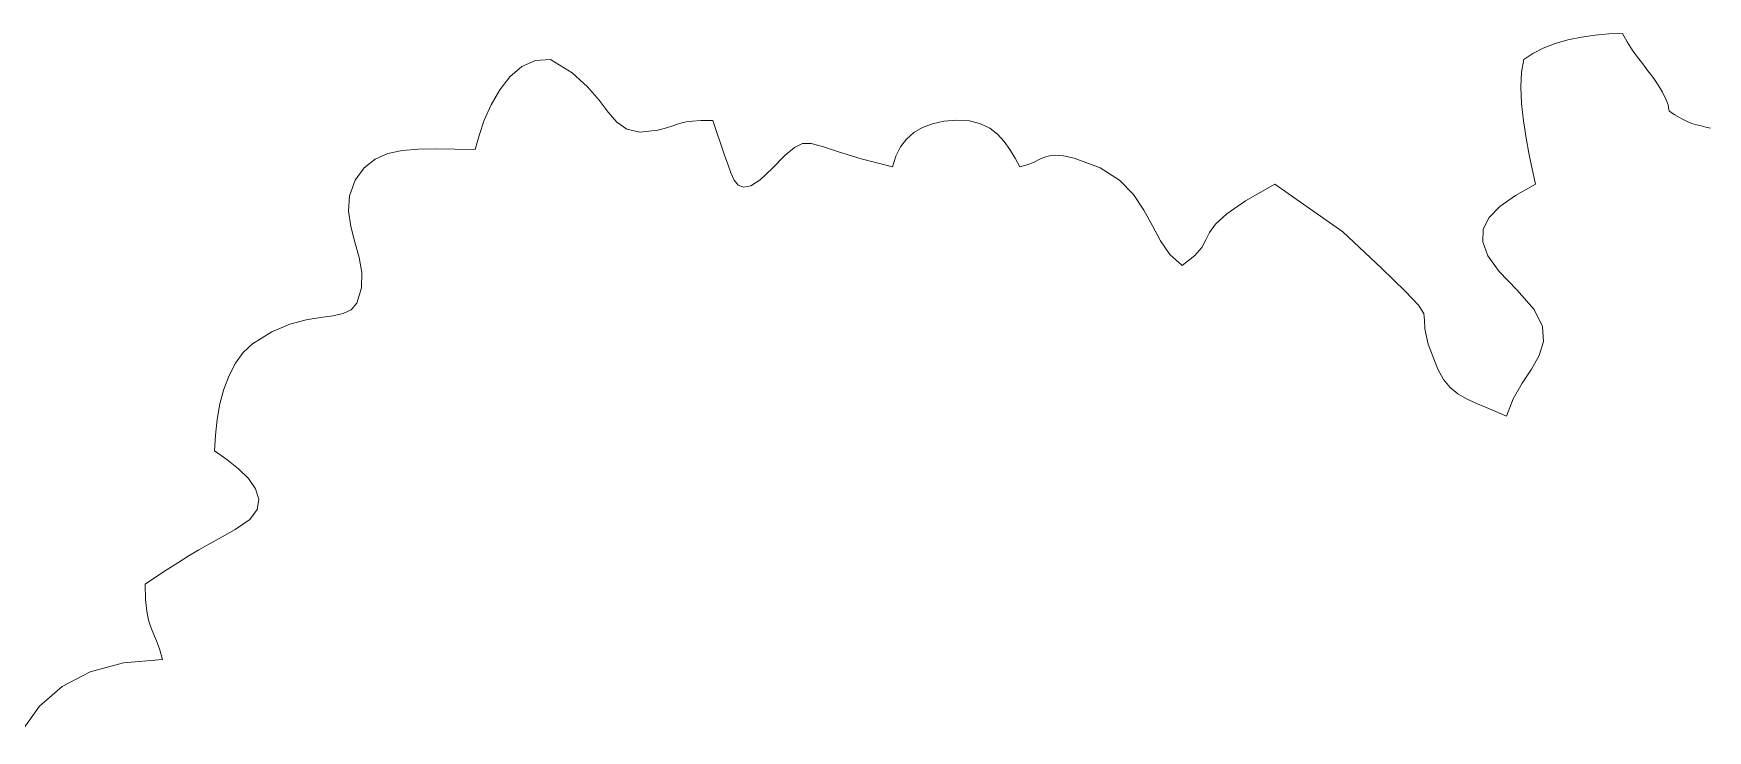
# Model space of a CAD drawing. Header units: centimetres. Extents: x -20.3 to 20.1, y -6 to 14.
# Drawn here: x 1.512 to 2.88, y 9.884 to 10.453 of the extents above; entities that cross this region are included whole.
import ezdxf

# ---------------------------------------------------------------- set-up
doc = ezdxf.new("R2010")
doc.units = ezdxf.units.CM
doc.header["$MEASUREMENT"] = 0
doc.layers.add('layer 1', color=7, linetype='Continuous')

msp = doc.modelspace()

# ---------------------------------------------------------------- linework, layer by layer
at = {"layer": 'layer 1', "color": 5, "lineweight": 9}
for points in [[(2.7659, 10.44738), (2.7659, 10.44738), (2.75542, 10.4444), (2.75542, 10.4444)], [(2.7769, 10.44971), (2.7769, 10.44971), (2.7659, 10.44738), (2.7659, 10.44738)], [(2.78816, 10.45136), (2.78816, 10.45136), (2.7769, 10.44971), (2.7769, 10.44971)], [(2.7994, 10.45235), (2.7994, 10.45235), (2.78816, 10.45136), (2.78816, 10.45136)], [(2.81035, 10.45268), (2.81035, 10.45268), (2.7994, 10.45235), (2.7994, 10.45235)], [(2.81431, 10.44575), (2.81431, 10.44575), (2.81035, 10.45268), (2.81035, 10.45268)], [(2.73714, 10.43641), (2.73714, 10.43641), (2.7299, 10.4314), (2.7299, 10.4314)], [(2.74574, 10.44074), (2.74574, 10.44074), (2.73714, 10.43641), (2.73714, 10.43641)], [(2.75542, 10.4444), (2.75542, 10.4444), (2.74574, 10.44074), (2.74574, 10.44074)], [(2.81846, 10.43939), (2.81846, 10.43939), (2.81431, 10.44575), (2.81431, 10.44575)], [(2.82271, 10.43346), (2.82271, 10.43346), (2.81846, 10.43939), (2.81846, 10.43939)], [(2.827, 10.42781), (2.827, 10.42781), (2.82271, 10.43346), (2.82271, 10.43346)], [(1.91135, 10.4257), (1.91135, 10.4257), (1.90167, 10.41743), (1.90167, 10.41743)], [(1.92241, 10.43065), (1.92241, 10.43065), (1.91135, 10.4257), (1.91135, 10.4257)], [(1.93486, 10.4314), (1.93486, 10.4314), (1.92241, 10.43065), (1.92241, 10.43065)], [(1.95242, 10.42054), (1.95242, 10.42054), (1.93486, 10.4314), (1.93486, 10.4314)], [(1.96514, 10.40927), (1.96514, 10.40927), (1.95242, 10.42054), (1.95242, 10.42054)], [(2.7279, 10.42113), (2.7279, 10.42113), (2.72734, 10.40901), (2.72734, 10.40901)], [(2.7299, 10.4314), (2.7299, 10.4314), (2.7279, 10.42113), (2.7279, 10.42113)], [(2.83124, 10.42228), (2.83124, 10.42228), (2.827, 10.42781), (2.827, 10.42781)], [(2.83537, 10.41671), (2.83537, 10.41671), (2.83124, 10.42228), (2.83124, 10.42228)], [(1.89336, 10.40676), (1.89336, 10.40676), (1.88639, 10.39459), (1.88639, 10.39459)], [(1.90167, 10.41743), (1.90167, 10.41743), (1.89336, 10.40676), (1.89336, 10.40676)], [(1.9745, 10.39831), (1.9745, 10.39831), (1.96514, 10.40927), (1.96514, 10.40927)], [(2.72734, 10.40901), (2.72734, 10.40901), (2.72794, 10.39562), (2.72794, 10.39562)], [(2.83931, 10.41096), (2.83931, 10.41096), (2.83537, 10.41671), (2.83537, 10.41671)], [(2.84299, 10.40488), (2.84299, 10.40488), (2.83931, 10.41096), (2.83931, 10.41096)], [(1.88639, 10.39459), (1.88639, 10.39459), (1.88074, 10.38181), (1.88074, 10.38181)], [(1.98196, 10.38839), (1.98196, 10.38839), (1.9745, 10.39831), (1.9745, 10.39831)], [(2.72794, 10.39562), (2.72794, 10.39562), (2.72946, 10.38153), (2.72946, 10.38153)], [(2.84616, 10.39856), (2.84616, 10.39856), (2.84299, 10.40488), (2.84299, 10.40488)], [(2.84761, 10.39446), (2.84761, 10.39446), (2.84616, 10.39856), (2.84616, 10.39856)], [(2.84805, 10.39198), (2.84805, 10.39198), (2.84761, 10.39446), (2.84761, 10.39446)], [(1.88074, 10.38181), (1.88074, 10.38181), (1.8764, 10.36932), (1.8764, 10.36932)], [(1.98902, 10.38026), (1.98902, 10.38026), (1.98196, 10.38839), (1.98196, 10.38839)], [(1.99714, 10.37464), (1.99714, 10.37464), (1.98902, 10.38026), (1.98902, 10.38026)], [(2.03863, 10.37859), (2.03863, 10.37859), (2.0348, 10.37724), (2.0348, 10.37724)], [(2.042, 10.3797), (2.042, 10.3797), (2.03863, 10.37859), (2.03863, 10.37859)], [(2.04574, 10.38057), (2.04574, 10.38057), (2.042, 10.3797), (2.042, 10.3797)], [(2.05066, 10.38119), (2.05066, 10.38119), (2.04574, 10.38057), (2.04574, 10.38057)], [(2.0576, 10.38157), (2.0576, 10.38157), (2.05066, 10.38119), (2.05066, 10.38119)], [(2.06737, 10.3817), (2.06737, 10.3817), (2.0576, 10.38157), (2.0576, 10.38157)], [(2.07695, 10.35342), (2.07695, 10.35342), (2.06737, 10.3817), (2.06737, 10.3817)], [(2.24688, 10.37905), (2.24688, 10.37905), (2.2387, 10.37598), (2.2387, 10.37598)], [(2.25613, 10.38103), (2.25613, 10.38103), (2.24688, 10.37905), (2.24688, 10.37905)], [(2.26644, 10.38192), (2.26644, 10.38192), (2.25613, 10.38103), (2.25613, 10.38103)], [(2.27703, 10.38134), (2.27703, 10.38134), (2.26644, 10.38192), (2.26644, 10.38192)], [(2.286, 10.37907), (2.286, 10.37907), (2.27703, 10.38134), (2.27703, 10.38134)], [(2.29357, 10.37536), (2.29357, 10.37536), (2.286, 10.37907), (2.286, 10.37907)], [(2.72946, 10.38153), (2.72946, 10.38153), (2.73162, 10.36732), (2.73162, 10.36732)], [(2.84815, 10.39052), (2.84815, 10.39052), (2.84805, 10.39198), (2.84805, 10.39198)], [(2.84859, 10.38948), (2.84859, 10.38948), (2.84815, 10.39052), (2.84815, 10.39052)], [(2.85008, 10.38828), (2.85008, 10.38828), (2.84859, 10.38948), (2.84859, 10.38948)], [(2.8533, 10.3863), (2.8533, 10.3863), (2.85008, 10.38828), (2.85008, 10.38828)], [(2.85893, 10.38296), (2.85893, 10.38296), (2.8533, 10.3863), (2.8533, 10.3863)], [(2.86312, 10.38075), (2.86312, 10.38075), (2.85893, 10.38296), (2.85893, 10.38296)], [(2.86709, 10.37918), (2.86709, 10.37918), (2.86312, 10.38075), (2.86312, 10.38075)], [(2.87091, 10.37806), (2.87091, 10.37806), (2.86709, 10.37918), (2.86709, 10.37918)], [(1.8764, 10.36932), (1.8764, 10.36932), (1.87334, 10.35804), (1.87334, 10.35804)], [(2.00779, 10.37227), (2.00779, 10.37227), (1.99714, 10.37464), (1.99714, 10.37464)], [(2.02247, 10.37387), (2.02247, 10.37387), (2.00779, 10.37227), (2.00779, 10.37227)], [(2.02968, 10.37567), (2.02968, 10.37567), (2.02247, 10.37387), (2.02247, 10.37387)], [(2.0348, 10.37724), (2.0348, 10.37724), (2.02968, 10.37567), (2.02968, 10.37567)], [(2.22555, 10.3665), (2.22555, 10.3665), (2.22062, 10.36008), (2.22062, 10.36008)], [(2.23158, 10.37179), (2.23158, 10.37179), (2.22555, 10.3665), (2.22555, 10.3665)], [(2.2387, 10.37598), (2.2387, 10.37598), (2.23158, 10.37179), (2.23158, 10.37179)], [(2.29997, 10.37044), (2.29997, 10.37044), (2.29357, 10.37536), (2.29357, 10.37536)], [(2.30541, 10.36458), (2.30541, 10.36458), (2.29997, 10.37044), (2.29997, 10.37044)], [(2.73162, 10.36732), (2.73162, 10.36732), (2.73417, 10.35355), (2.73417, 10.35355)], [(2.87467, 10.37718), (2.87467, 10.37718), (2.87091, 10.37806), (2.87091, 10.37806)], [(2.87845, 10.37635), (2.87845, 10.37635), (2.87467, 10.37718), (2.87467, 10.37718)], [(2.88235, 10.37538), (2.88235, 10.37538), (2.87845, 10.37635), (2.87845, 10.37635)], [(1.80199, 10.35467), (1.80199, 10.35467), (1.7916, 10.35008), (1.7916, 10.35008)], [(1.81377, 10.35726), (1.81377, 10.35726), (1.80199, 10.35467), (1.80199, 10.35467)], [(1.82688, 10.35838), (1.82688, 10.35838), (1.81377, 10.35726), (1.81377, 10.35726)], [(1.84123, 10.35853), (1.84123, 10.35853), (1.82688, 10.35838), (1.82688, 10.35838)], [(1.85674, 10.35825), (1.85674, 10.35825), (1.84123, 10.35853), (1.84123, 10.35853)], [(1.87334, 10.35804), (1.87334, 10.35804), (1.85674, 10.35825), (1.85674, 10.35825)], [(2.07963, 10.34597), (2.07963, 10.34597), (2.07695, 10.35342), (2.07695, 10.35342)], [(2.12626, 10.35307), (2.12626, 10.35307), (2.11579, 10.34239), (2.11579, 10.34239)], [(2.13397, 10.3597), (2.13397, 10.3597), (2.12626, 10.35307), (2.12626, 10.35307)], [(2.14056, 10.3628), (2.14056, 10.3628), (2.13397, 10.3597), (2.13397, 10.3597)], [(2.14767, 10.3629), (2.14767, 10.3629), (2.14056, 10.3628), (2.14056, 10.3628)], [(2.15694, 10.36053), (2.15694, 10.36053), (2.14767, 10.3629), (2.14767, 10.3629)], [(2.17001, 10.35621), (2.17001, 10.35621), (2.15694, 10.36053), (2.15694, 10.36053)], [(2.18851, 10.35048), (2.18851, 10.35048), (2.17001, 10.35621), (2.17001, 10.35621)], [(2.21679, 10.35253), (2.21679, 10.35253), (2.21407, 10.34384), (2.21407, 10.34384)], [(2.22062, 10.36008), (2.22062, 10.36008), (2.21679, 10.35253), (2.21679, 10.35253)], [(2.31011, 10.35803), (2.31011, 10.35803), (2.30541, 10.36458), (2.30541, 10.36458)], [(2.3143, 10.35103), (2.3143, 10.35103), (2.31011, 10.35803), (2.31011, 10.35803)], [(2.33836, 10.35178), (2.33836, 10.35178), (2.33453, 10.35005), (2.33453, 10.35005)], [(2.34243, 10.35296), (2.34243, 10.35296), (2.33836, 10.35178), (2.33836, 10.35178)], [(2.34739, 10.35335), (2.34739, 10.35335), (2.34243, 10.35296), (2.34243, 10.35296)], [(2.35388, 10.35272), (2.35388, 10.35272), (2.34739, 10.35335), (2.34739, 10.35335)], [(2.36254, 10.35084), (2.36254, 10.35084), (2.35388, 10.35272), (2.35388, 10.35272)], [(2.73417, 10.35355), (2.73417, 10.35355), (2.73683, 10.34081), (2.73683, 10.34081)], [(1.78269, 10.34299), (1.78269, 10.34299), (1.77534, 10.33287), (1.77534, 10.33287)], [(1.7916, 10.35008), (1.7916, 10.35008), (1.78269, 10.34299), (1.78269, 10.34299)], [(2.08213, 10.33898), (2.08213, 10.33898), (2.07963, 10.34597), (2.07963, 10.34597)], [(2.08485, 10.33308), (2.08485, 10.33308), (2.08213, 10.33898), (2.08213, 10.33898)], [(2.11579, 10.34239), (2.11579, 10.34239), (2.10595, 10.33322), (2.10595, 10.33322)], [(2.21407, 10.34384), (2.21407, 10.34384), (2.18851, 10.35048), (2.18851, 10.35048)], [(2.31818, 10.34384), (2.31818, 10.34384), (2.3143, 10.35103), (2.3143, 10.35103)], [(2.32509, 10.34584), (2.32509, 10.34584), (2.31818, 10.34384), (2.31818, 10.34384)], [(2.33032, 10.34799), (2.33032, 10.34799), (2.32509, 10.34584), (2.32509, 10.34584)], [(2.33453, 10.35005), (2.33453, 10.35005), (2.33032, 10.34799), (2.33032, 10.34799)], [(2.38378, 10.34306), (2.38378, 10.34306), (2.36254, 10.35084), (2.36254, 10.35084)], [(2.39949, 10.33291), (2.39949, 10.33291), (2.38378, 10.34306), (2.38378, 10.34306)], [(2.73683, 10.34081), (2.73683, 10.34081), (2.73936, 10.32964), (2.73936, 10.32964)], [(1.77534, 10.33287), (1.77534, 10.33287), (1.77067, 10.3202), (1.77067, 10.3202)], [(2.08819, 10.32891), (2.08819, 10.32891), (2.08485, 10.33308), (2.08485, 10.33308)], [(2.09255, 10.32712), (2.09255, 10.32712), (2.08819, 10.32891), (2.08819, 10.32891)], [(2.09834, 10.32835), (2.09834, 10.32835), (2.09255, 10.32712), (2.09255, 10.32712)], [(2.10595, 10.33322), (2.10595, 10.33322), (2.09834, 10.32835), (2.09834, 10.32835)], [(2.41098, 10.32114), (2.41098, 10.32114), (2.39949, 10.33291), (2.39949, 10.33291)], [(2.52641, 10.32964), (2.52641, 10.32964), (2.50254, 10.31609), (2.50254, 10.31609)], [(2.58207, 10.29066), (2.58207, 10.29066), (2.52641, 10.32964), (2.52641, 10.32964)], [(2.73936, 10.32964), (2.73936, 10.32964), (2.72309, 10.32041), (2.72309, 10.32041)], [(1.77067, 10.3202), (1.77067, 10.3202), (1.76991, 10.30759), (1.76991, 10.30759)], [(2.41955, 10.30846), (2.41955, 10.30846), (2.41098, 10.32114), (2.41098, 10.32114)], [(2.50254, 10.31609), (2.50254, 10.31609), (2.48716, 10.30549), (2.48716, 10.30549)], [(2.71036, 10.31148), (2.71036, 10.31148), (2.70147, 10.30247), (2.70147, 10.30247)], [(2.72309, 10.32041), (2.72309, 10.32041), (2.71036, 10.31148), (2.71036, 10.31148)], [(1.76991, 10.30759), (1.76991, 10.30759), (1.77179, 10.29501), (1.77179, 10.29501)], [(2.42649, 10.29562), (2.42649, 10.29562), (2.41955, 10.30846), (2.41955, 10.30846)], [(2.47808, 10.29711), (2.47808, 10.29711), (2.47311, 10.29023), (2.47311, 10.29023)], [(2.48716, 10.30549), (2.48716, 10.30549), (2.47808, 10.29711), (2.47808, 10.29711)], [(2.70147, 10.30247), (2.70147, 10.30247), (2.69668, 10.29301), (2.69668, 10.29301)], [(1.77179, 10.29501), (1.77179, 10.29501), (1.77505, 10.28247), (1.77505, 10.28247)], [(2.43313, 10.28334), (2.43313, 10.28334), (2.42649, 10.29562), (2.42649, 10.29562)], [(2.44076, 10.27235), (2.44076, 10.27235), (2.43313, 10.28334), (2.43313, 10.28334)], [(2.47008, 10.28414), (2.47008, 10.28414), (2.46678, 10.27812), (2.46678, 10.27812)], [(2.47311, 10.29023), (2.47311, 10.29023), (2.47008, 10.28414), (2.47008, 10.28414)], [(2.61369, 10.26104), (2.61369, 10.26104), (2.58207, 10.29066), (2.58207, 10.29066)], [(2.69668, 10.29301), (2.69668, 10.29301), (2.69627, 10.28275), (2.69627, 10.28275)], [(1.77505, 10.28247), (1.77505, 10.28247), (1.77842, 10.26996), (1.77842, 10.26996)], [(1.77842, 10.26996), (1.77842, 10.26996), (1.78063, 10.25746), (1.78063, 10.25746)], [(2.45069, 10.26339), (2.45069, 10.26339), (2.44076, 10.27235), (2.44076, 10.27235)], [(2.46105, 10.27144), (2.46105, 10.27144), (2.45069, 10.26339), (2.45069, 10.26339)], [(2.46678, 10.27812), (2.46678, 10.27812), (2.46105, 10.27144), (2.46105, 10.27144)], [(2.69627, 10.28275), (2.69627, 10.28275), (2.70051, 10.27129), (2.70051, 10.27129)], [(2.70051, 10.27129), (2.70051, 10.27129), (2.70968, 10.25828), (2.70968, 10.25828)], [(1.78063, 10.25746), (1.78063, 10.25746), (1.78042, 10.24498), (1.78042, 10.24498)], [(2.63331, 10.24221), (2.63331, 10.24221), (2.61369, 10.26104), (2.61369, 10.26104)], [(2.70968, 10.25828), (2.70968, 10.25828), (2.72404, 10.24333), (2.72404, 10.24333)], [(1.78042, 10.24498), (1.78042, 10.24498), (1.77652, 10.2325), (1.77652, 10.2325)], [(2.6438, 10.23099), (2.6438, 10.23099), (2.63331, 10.24221), (2.63331, 10.24221)], [(2.72404, 10.24333), (2.72404, 10.24333), (2.73821, 10.22734), (2.73821, 10.22734)], [(1.77652, 10.2325), (1.77652, 10.2325), (1.77202, 10.22705), (1.77202, 10.22705)], [(2.64802, 10.22425), (2.64802, 10.22425), (2.6438, 10.23099), (2.6438, 10.23099)], [(1.72182, 10.21544), (1.72182, 10.21544), (1.7072, 10.20919), (1.7072, 10.20919)], [(1.73509, 10.21903), (1.73509, 10.21903), (1.72182, 10.21544), (1.72182, 10.21544)], [(1.74689, 10.22099), (1.74689, 10.22099), (1.73509, 10.21903), (1.73509, 10.21903)], [(1.75706, 10.2223), (1.75706, 10.2223), (1.74689, 10.22099), (1.74689, 10.22099)], [(1.76548, 10.22399), (1.76548, 10.22399), (1.75706, 10.2223), (1.75706, 10.2223)], [(1.77202, 10.22705), (1.77202, 10.22705), (1.76548, 10.22399), (1.76548, 10.22399)], [(2.64883, 10.21881), (2.64883, 10.21881), (2.64802, 10.22425), (2.64802, 10.22425)], [(2.6491, 10.21152), (2.6491, 10.21152), (2.64883, 10.21881), (2.64883, 10.21881)], [(2.73821, 10.22734), (2.73821, 10.22734), (2.74496, 10.21352), (2.74496, 10.21352)], [(1.7072, 10.20919), (1.7072, 10.20919), (1.69136, 10.19929), (1.69136, 10.19929)], [(2.65169, 10.19922), (2.65169, 10.19922), (2.6491, 10.21152), (2.6491, 10.21152)], [(2.74583, 10.20124), (2.74583, 10.20124), (2.74235, 10.18984), (2.74235, 10.18984)], [(2.74496, 10.21352), (2.74496, 10.21352), (2.74583, 10.20124), (2.74583, 10.20124)], [(1.68386, 10.19236), (1.68386, 10.19236), (1.67751, 10.1837), (1.67751, 10.1837)], [(1.69136, 10.19929), (1.69136, 10.19929), (1.68386, 10.19236), (1.68386, 10.19236)], [(2.65946, 10.17876), (2.65946, 10.17876), (2.65169, 10.19922), (2.65169, 10.19922)], [(2.74235, 10.18984), (2.74235, 10.18984), (2.73606, 10.1787), (2.73606, 10.1787)], [(1.67227, 10.1736), (1.67227, 10.1736), (1.66805, 10.16237), (1.66805, 10.16237)], [(1.67751, 10.1837), (1.67751, 10.1837), (1.67227, 10.1736), (1.67227, 10.1736)], [(2.66409, 10.17037), (2.66409, 10.17037), (2.65946, 10.17876), (2.65946, 10.17876)], [(2.73606, 10.1787), (2.73606, 10.1787), (2.7285, 10.16716), (2.7285, 10.16716)], [(1.66805, 10.16237), (1.66805, 10.16237), (1.66482, 10.15029), (1.66482, 10.15029)], [(2.66962, 10.16377), (2.66962, 10.16377), (2.66409, 10.17037), (2.66409, 10.17037)], [(2.67593, 10.15856), (2.67593, 10.15856), (2.66962, 10.16377), (2.66962, 10.16377)], [(2.7285, 10.16716), (2.7285, 10.16716), (2.7212, 10.15459), (2.7212, 10.15459)], [(1.66482, 10.15029), (1.66482, 10.15029), (1.66251, 10.13766), (1.66251, 10.13766)], [(2.68292, 10.15438), (2.68292, 10.15438), (2.67593, 10.15856), (2.67593, 10.15856)], [(2.6905, 10.15085), (2.6905, 10.15085), (2.68292, 10.15438), (2.68292, 10.15438)], [(2.69855, 10.14758), (2.69855, 10.14758), (2.6905, 10.15085), (2.6905, 10.15085)], [(2.70699, 10.14421), (2.70699, 10.14421), (2.69855, 10.14758), (2.69855, 10.14758)], [(2.7212, 10.15459), (2.7212, 10.15459), (2.7157, 10.14035), (2.7157, 10.14035)], [(1.66251, 10.13766), (1.66251, 10.13766), (1.66105, 10.12479), (1.66105, 10.12479)], [(2.7157, 10.14035), (2.7157, 10.14035), (2.70699, 10.14421), (2.70699, 10.14421)], [(1.66105, 10.12479), (1.66105, 10.12479), (1.66039, 10.11196), (1.66039, 10.11196)], [(1.66039, 10.11196), (1.66039, 10.11196), (1.67045, 10.10492), (1.67045, 10.10492)], [(1.67045, 10.10492), (1.67045, 10.10492), (1.67996, 10.09734), (1.67996, 10.09734)], [(1.67996, 10.09734), (1.67996, 10.09734), (1.68805, 10.08936), (1.68805, 10.08936)], [(1.68805, 10.08936), (1.68805, 10.08936), (1.69388, 10.08109), (1.69388, 10.08109)], [(1.69388, 10.08109), (1.69388, 10.08109), (1.69658, 10.07266), (1.69658, 10.07266)], [(1.69529, 10.06421), (1.69529, 10.06421), (1.68916, 10.05585), (1.68916, 10.05585)], [(1.69658, 10.07266), (1.69658, 10.07266), (1.69529, 10.06421), (1.69529, 10.06421)], [(1.68916, 10.05585), (1.68916, 10.05585), (1.67732, 10.04771), (1.67732, 10.04771)], [(1.66662, 10.04193), (1.66662, 10.04193), (1.65681, 10.03645), (1.65681, 10.03645)], [(1.67732, 10.04771), (1.67732, 10.04771), (1.66662, 10.04193), (1.66662, 10.04193)], [(1.63891, 10.02591), (1.63891, 10.02591), (1.63036, 10.02061), (1.63036, 10.02061)], [(1.64765, 10.03115), (1.64765, 10.03115), (1.63891, 10.02591), (1.63891, 10.02591)], [(1.65681, 10.03645), (1.65681, 10.03645), (1.64765, 10.03115), (1.64765, 10.03115)], [(1.61294, 10.00933), (1.61294, 10.00933), (1.6036, 10.00311), (1.6036, 10.00311)], [(1.62178, 10.01512), (1.62178, 10.01512), (1.61294, 10.00933), (1.61294, 10.00933)], [(1.63036, 10.02061), (1.63036, 10.02061), (1.62178, 10.01512), (1.62178, 10.01512)], [(1.6036, 10.00311), (1.6036, 10.00311), (1.60395, 9.99058), (1.60395, 9.99058)], [(1.60395, 9.99058), (1.60395, 9.99058), (1.60494, 9.9811), (1.60494, 9.9811)], [(1.60494, 9.9811), (1.60494, 9.9811), (1.60646, 9.97385), (1.60646, 9.97385)], [(1.60646, 9.97385), (1.60646, 9.97385), (1.60837, 9.96798), (1.60837, 9.96798)], [(1.60837, 9.96798), (1.60837, 9.96798), (1.61058, 9.96265), (1.61058, 9.96265)], [(1.61058, 9.96265), (1.61058, 9.96265), (1.61296, 9.95704), (1.61296, 9.95704)], [(1.61296, 9.95704), (1.61296, 9.95704), (1.61541, 9.9503), (1.61541, 9.9503)], [(1.6178, 9.94159), (1.6178, 9.94159), (1.58595, 9.93905), (1.58595, 9.93905)], [(1.61541, 9.9503), (1.61541, 9.9503), (1.6178, 9.94159), (1.6178, 9.94159)], [(1.55866, 9.93166), (1.55866, 9.93166), (1.53584, 9.91975), (1.53584, 9.91975)], [(1.58595, 9.93905), (1.58595, 9.93905), (1.55866, 9.93166), (1.55866, 9.93166)], [(1.53584, 9.91975), (1.53584, 9.91975), (1.51738, 9.90366), (1.51738, 9.90366)], [(1.51738, 9.90366), (1.51738, 9.90366), (1.5032, 9.88374), (1.5032, 9.88374)]]:
    msp.add_open_spline(points, degree=3, dxfattribs=at)

doc.saveas('drawing.dxf')
